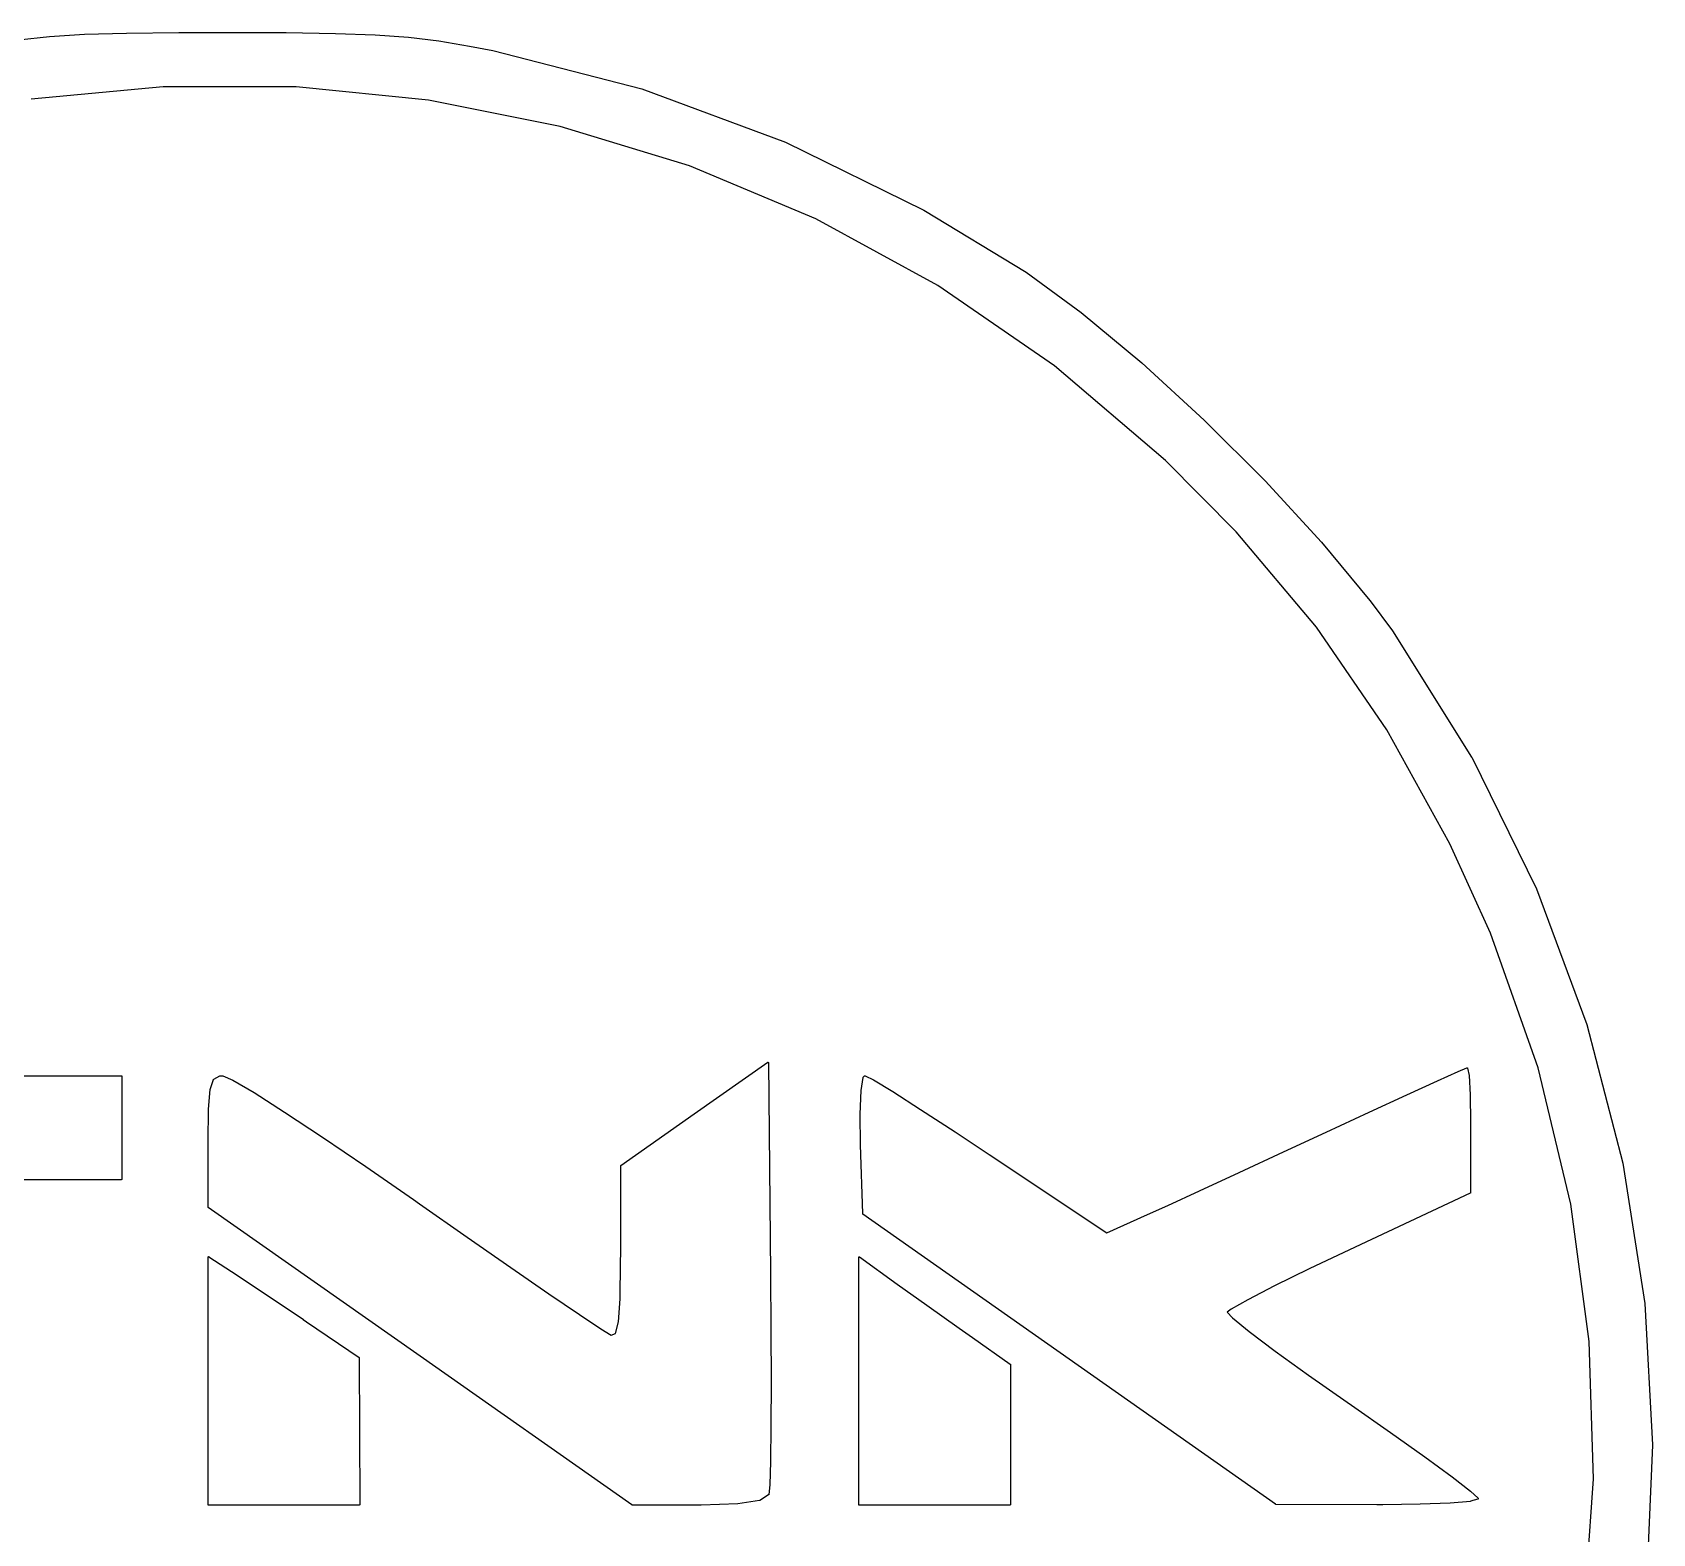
# Model space of a CAD drawing. Extents: x 311 to 341.5, y -53.4 to -23.
# Drawn here: x 324.18 to 341.47, y -39 to -22.98 of the extents above; entities that cross this region are included whole.
import ezdxf

# ---------------------------------------------------------------- set-up
doc = ezdxf.new("R2010")
doc.units = 0
doc.layers.add('BLACK', color=7, linetype='CONTINUOUS')

msp = doc.modelspace()

# ---------------------------------------------------------------- linework, layer by layer
at = {"layer": 'BLACK', "linetype": 'CONTINUOUS'}
for p, q in [((324.738, -23.0024), (325.187, -22.989)), ((325.187, -22.989), (325.746, -22.983)), ((325.187, -22.989), (325.187, -22.989)), ((325.187, -22.989), (325.187, -22.989)), ((325.187, -22.989), (325.187, -22.989)), ((325.746, -22.983), (326.231, -22.982)), ((325.746, -22.983), (325.746, -22.983)), ((326.231, -22.982), (326.231, -22.982)), ((326.231, -22.982), (326.891, -22.9841)), ((326.891, -22.9841), (326.891, -22.9841)), ((326.891, -22.9841), (326.891, -22.9841)), ((326.891, -22.9841), (327.415, -22.992)), ((327.415, -22.992), (327.415, -22.992)), ((327.415, -22.992), (327.415, -22.992)), ((327.415, -22.992), (327.415, -22.992)), ((327.415, -22.992), (327.838, -23.0079)), ((324.035, -23.0607), (324.365, -23.0255)), ((324.365, -23.0255), (324.738, -23.0024)), ((324.365, -23.0255), (324.365, -23.0255)), ((324.365, -23.0255), (324.365, -23.0255)), ((324.365, -23.0255), (324.365, -23.0255)), ((324.738, -23.0024), (324.738, -23.0024)), ((324.738, -23.0024), (324.738, -23.0024)), ((324.738, -23.0024), (324.738, -23.0024)), ((327.838, -23.0079), (327.838, -23.0079)), ((327.838, -23.0079), (327.838, -23.0079)), ((327.838, -23.0079), (327.838, -23.0079)), ((327.838, -23.0079), (328.195, -23.0343)), ((328.195, -23.0343), (328.195, -23.0343)), ((328.195, -23.0343), (328.195, -23.0343)), ((328.195, -23.0343), (328.195, -23.0343)), ((328.195, -23.0343), (328.519, -23.0734)), ((328.519, -23.0734), (328.519, -23.0734)), ((328.519, -23.0734), (328.519, -23.0734)), ((328.519, -23.0734), (328.519, -23.0734)), ((328.519, -23.0734), (328.845, -23.1275)), ((328.845, -23.1275), (328.845, -23.1275)), ((328.845, -23.1275), (328.845, -23.1275)), ((328.845, -23.1275), (328.845, -23.1275)), ((328.845, -23.1275), (329.097, -23.1765)), ((329.097, -23.1765), (329.097, -23.1765)), ((329.097, -23.1765), (329.097, -23.1766)), ((329.097, -23.1766), (329.097, -23.1766)), ((329.097, -23.1766), (330.684, -23.5839)), ((325.578, -23.5613), (324.17, -23.6942)), ((326.995, -23.5643), (325.578, -23.5613)), ((328.41, -23.705), (326.995, -23.5643)), ((330.684, -23.5839), (330.684, -23.5839)), ((330.684, -23.5839), (330.684, -23.584)), ((330.684, -23.584), (330.684, -23.584)), ((330.684, -23.584), (332.217, -24.1517)), ((329.814, -23.9854), (328.41, -23.705)), ((331.194, -24.4074), (329.814, -23.9854)), ((332.217, -24.1517), (332.218, -24.1517)), ((332.218, -24.1517), (332.218, -24.1518)), ((332.218, -24.1518), (332.218, -24.1519)), ((332.218, -24.1519), (333.694, -24.8782)), ((332.541, -24.9729), (331.194, -24.4074)), ((333.694, -24.8782), (333.694, -24.8782)), ((333.694, -24.8782), (333.694, -24.8783)), ((333.694, -24.8783), (333.694, -24.8784)), ((333.694, -24.8784), (334.785, -25.5419)), ((333.843, -25.6837), (332.541, -24.9729)), ((334.785, -25.5419), (334.785, -25.542)), ((334.785, -25.542), (334.785, -25.5421)), ((334.785, -25.5421), (334.786, -25.5422)), ((334.786, -25.5422), (335.374, -25.9709)), ((335.09, -26.5417), (333.843, -25.6837)), ((335.374, -25.9709), (335.374, -25.971)), ((335.374, -25.971), (335.374, -25.9711)), ((335.374, -25.9711), (335.374, -25.9711)), ((335.374, -25.9711), (336.019, -26.5079)), ((336.272, -27.549), (335.09, -26.5417)), ((336.019, -26.5079), (336.019, -26.508)), ((336.019, -26.508), (336.019, -26.508)), ((336.019, -26.508), (336.019, -26.5081)), ((336.019, -26.5081), (336.685, -27.1184)), ((336.685, -27.1184), (336.685, -27.1185)), ((336.685, -27.1185), (336.685, -27.1185)), ((336.685, -27.1185), (336.685, -27.1186)), ((336.685, -27.1186), (337.337, -27.768)), ((337.029, -28.3119), (336.272, -27.549)), ((337.337, -27.768), (337.337, -27.768)), ((337.337, -27.768), (337.337, -27.7681)), ((337.337, -27.7681), (337.337, -27.7681)), ((337.337, -27.7681), (337.938, -28.422)), ((337.885, -29.3308), (337.029, -28.3119)), ((337.938, -28.422), (337.938, -28.422)), ((337.938, -28.422), (337.939, -28.4221)), ((337.939, -28.4221), (337.939, -28.4222)), ((337.939, -28.4222), (338.455, -29.046)), ((338.455, -29.046), (338.455, -29.0461)), ((338.455, -29.0461), (338.455, -29.0462)), ((338.455, -29.0462), (338.456, -29.0463)), ((338.456, -29.0463), (338.694, -29.3686)), ((338.634, -30.4261), (337.885, -29.3308)), ((338.694, -29.3686), (338.694, -29.3687)), ((338.694, -29.3687), (338.694, -29.3688)), ((338.694, -29.3688), (338.694, -29.369)), ((338.694, -29.369), (339.54, -30.7172)), ((339.306, -31.6415), (338.634, -30.4261)), ((339.54, -30.7172), (339.54, -30.7172)), ((339.54, -30.7172), (339.54, -30.7174)), ((339.54, -30.7174), (339.541, -30.7176)), ((339.541, -30.7176), (340.232, -32.1208)), ((339.741, -32.5939), (339.306, -31.6415)), ((340.232, -32.1208), (340.232, -32.1209)), ((340.232, -32.1209), (340.232, -32.1211)), ((340.232, -32.1211), (340.232, -32.1213)), ((340.232, -32.1213), (340.77, -33.5679)), ((340.249, -34.03), (339.741, -32.5939)), ((340.77, -33.5679), (340.77, -33.568)), ((340.77, -33.568), (340.77, -33.5682)), ((340.77, -33.5682), (340.77, -33.5684)), ((340.77, -33.5684), (341.155, -35.0472)), ((331.245, -34.5232), (332.028, -33.9713)), ((332.028, -33.9713), (332.029, -33.9711)), ((332.028, -33.9713), (332.028, -33.9713)), ((332.028, -33.9713), (332.028, -33.9713)), ((332.028, -33.9713), (332.028, -33.9713)), ((332.029, -33.9707), (332.03, -33.9705)), ((332.029, -33.9708), (332.029, -33.9707)), ((332.029, -33.9711), (332.029, -33.9708)), ((332.029, -33.9708), (332.029, -33.9708)), ((332.029, -33.9708), (332.029, -33.9708)), ((332.03, -33.9705), (332.031, -33.9704)), ((332.03, -33.9705), (332.03, -33.9705)), ((332.03, -33.9705), (332.03, -33.9705)), ((332.03, -33.9705), (332.03, -33.9705)), ((332.031, -33.9704), (332.031, -33.9704)), ((332.031, -33.9704), (332.031, -33.9704)), ((332.031, -33.9704), (332.031, -33.9705)), ((332.031, -33.9705), (332.032, -33.9705)), ((332.032, -33.9705), (332.032, -33.9705)), ((332.032, -33.9705), (332.032, -33.9705)), ((332.032, -33.9705), (332.032, -33.9707)), ((332.032, -33.9707), (332.033, -33.9708)), ((332.033, -33.9708), (332.033, -33.9708)), ((332.033, -33.9708), (332.033, -33.9708)), ((332.033, -33.9708), (332.033, -33.971)), ((332.033, -33.971), (332.034, -33.9712)), ((332.034, -33.9712), (332.034, -33.9712)), ((332.034, -33.9712), (332.034, -33.9713)), ((332.034, -33.9713), (332.034, -33.9715)), ((332.034, -33.9715), (332.034, -33.9718)), ((332.034, -33.9718), (332.034, -33.9719)), ((332.034, -33.9719), (332.034, -33.9719)), ((332.034, -33.9719), (332.035, -33.9722)), ((332.035, -33.9722), (332.035, -33.9726)), ((332.035, -33.9726), (332.035, -33.9726)), ((332.035, -33.9726), (332.035, -33.9726)), ((332.035, -33.9726), (332.035, -33.9731)), ((332.035, -33.9731), (332.035, -33.9734)), ((332.035, -33.9734), (332.036, -33.9735)), ((332.036, -33.9735), (332.036, -33.9735)), ((332.036, -33.9735), (332.036, -33.9739)), ((332.036, -33.9739), (332.036, -33.9744)), ((332.036, -33.9744), (332.036, -33.9744)), ((332.036, -33.9744), (332.036, -33.9744)), ((332.036, -33.9744), (332.036, -33.9749)), ((332.036, -33.9749), (332.036, -33.9753)), ((332.036, -33.9753), (332.036, -33.9754)), ((332.036, -33.9754), (332.036, -33.9754)), ((332.036, -33.9754), (332.059, -36.2269)), ((339.395, -34.0708), (339.489, -34.0316)), ((339.489, -34.0314), (339.49, -34.0313)), ((339.489, -34.0315), (339.489, -34.0314)), ((339.489, -34.0316), (339.489, -34.0315)), ((339.489, -34.0316), (339.489, -34.0316)), ((339.489, -34.0316), (339.489, -34.0316)), ((339.49, -34.0313), (339.491, -34.0311)), ((339.49, -34.0313), (339.49, -34.0313)), ((339.49, -34.0313), (339.49, -34.0313)), ((339.491, -34.0311), (339.492, -34.031)), ((339.491, -34.0311), (339.491, -34.0311)), ((339.492, -34.031), (339.492, -34.031)), ((339.492, -34.031), (339.492, -34.031)), ((339.492, -34.031), (339.492, -34.031)), ((339.492, -34.031), (339.493, -34.0311)), ((339.493, -34.0311), (339.493, -34.0311)), ((339.493, -34.0311), (339.493, -34.0311)), ((339.493, -34.0311), (339.493, -34.0311)), ((339.493, -34.0311), (339.494, -34.0313)), ((339.494, -34.0313), (339.494, -34.0314)), ((339.494, -34.0314), (339.494, -34.0314)), ((339.494, -34.0314), (339.494, -34.0315)), ((339.494, -34.0315), (339.494, -34.0317)), ((339.494, -34.0317), (339.495, -34.0319)), ((339.495, -34.0319), (339.495, -34.0319)), ((339.495, -34.0319), (339.495, -34.032)), ((339.495, -34.032), (339.495, -34.0322)), ((339.495, -34.0322), (339.495, -34.0325)), ((339.495, -34.0325), (339.496, -34.0326)), ((339.496, -34.0326), (339.496, -34.0326)), ((339.496, -34.0326), (339.496, -34.0329)), ((339.496, -34.0329), (339.496, -34.0333)), ((339.496, -34.0333), (339.496, -34.0333)), ((339.496, -34.0333), (339.496, -34.0334)), ((339.496, -34.0334), (339.496, -34.0338)), ((339.496, -34.0338), (339.497, -34.0341)), ((339.497, -34.0341), (339.497, -34.0342)), ((339.497, -34.0342), (339.497, -34.0343)), ((339.497, -34.0343), (339.497, -34.0346)), ((339.497, -34.0346), (339.497, -34.0351)), ((339.497, -34.0351), (339.512, -34.113)), ((340.599, -35.4869), (340.249, -34.03)), ((318.611, -34.1157), (325.131, -34.1157)), ((325.131, -34.1157), (325.131, -34.1157)), ((325.131, -34.1157), (325.132, -34.1158)), ((325.132, -34.1158), (325.132, -34.1158)), ((325.132, -34.1158), (325.132, -34.1158)), ((325.132, -34.1158), (325.132, -34.1159)), ((325.132, -34.1159), (325.133, -34.1161)), ((325.133, -34.1161), (325.133, -34.1161)), ((325.133, -34.1161), (325.133, -34.1161)), ((325.133, -34.1161), (325.133, -34.1163)), ((325.133, -34.1163), (325.133, -34.1165)), ((325.133, -34.1165), (325.133, -34.1165)), ((325.133, -34.1165), (325.133, -34.1165)), ((325.133, -34.1165), (325.134, -34.1168)), ((325.134, -34.1168), (325.134, -34.1171)), ((325.134, -34.1171), (325.134, -34.1172)), ((325.134, -34.1172), (325.134, -34.1172)), ((325.134, -34.1172), (325.134, -34.1175)), ((325.134, -34.1175), (325.135, -34.1179)), ((325.135, -34.1179), (325.135, -34.1179)), ((325.135, -34.1179), (325.135, -34.1179)), ((325.135, -34.1179), (325.135, -34.1183)), ((325.135, -34.1183), (325.135, -34.1188)), ((325.135, -34.1188), (325.135, -34.1188)), ((325.135, -34.1188), (325.135, -34.1188)), ((325.135, -34.1188), (325.135, -34.1192)), ((325.135, -34.1192), (325.135, -34.1197)), ((325.135, -34.1197), (325.135, -34.1197)), ((325.135, -34.1197), (325.135, -34.1197)), ((325.135, -34.1197), (325.136, -34.1202)), ((325.136, -34.1202), (325.136, -34.1207)), ((325.136, -34.1207), (325.136, -35.2214)), ((326.078, -34.2622), (326.115, -34.156)), ((326.115, -34.1559), (326.116, -34.1556)), ((326.115, -34.156), (326.115, -34.1559)), ((326.116, -34.1543), (326.117, -34.1541)), ((326.116, -34.1544), (326.116, -34.1543)), ((326.116, -34.1545), (326.116, -34.1544)), ((326.116, -34.1548), (326.116, -34.1545)), ((326.116, -34.1551), (326.116, -34.1548)), ((326.116, -34.1552), (326.116, -34.1551)), ((326.116, -34.1553), (326.116, -34.1552)), ((326.116, -34.1556), (326.116, -34.1553)), ((326.117, -34.1535), (326.118, -34.1533)), ((326.117, -34.1536), (326.117, -34.1535)), ((326.117, -34.1537), (326.117, -34.1536)), ((326.117, -34.1538), (326.117, -34.1537)), ((326.117, -34.1541), (326.117, -34.1538)), ((326.118, -34.1533), (326.182, -34.118)), ((326.182, -34.1179), (326.183, -34.1177)), ((326.182, -34.118), (326.182, -34.1179)), ((326.182, -34.1179), (326.182, -34.1179)), ((326.182, -34.1179), (326.182, -34.1179)), ((326.183, -34.1175), (326.184, -34.1174)), ((326.183, -34.1176), (326.183, -34.1175)), ((326.183, -34.1175), (326.183, -34.1175)), ((326.183, -34.1177), (326.183, -34.1176)), ((326.183, -34.1176), (326.183, -34.1176)), ((326.184, -34.1174), (326.212, -34.1157)), ((326.184, -34.1174), (326.184, -34.1174)), ((326.184, -34.1174), (326.184, -34.1174)), ((326.212, -34.1157), (326.213, -34.1157)), ((326.213, -34.1157), (326.213, -34.1157)), ((326.213, -34.1157), (326.213, -34.1157)), ((326.213, -34.1157), (326.213, -34.1157)), ((326.213, -34.1157), (326.214, -34.1157)), ((326.214, -34.1157), (326.214, -34.1158)), ((326.214, -34.1158), (326.214, -34.1158)), ((326.214, -34.1158), (326.214, -34.1159)), ((326.214, -34.1159), (326.214, -34.116)), ((326.214, -34.116), (326.215, -34.116)), ((326.215, -34.116), (326.215, -34.1161)), ((326.215, -34.1161), (326.321, -34.1632)), ((326.321, -34.1632), (326.321, -34.1632)), ((326.321, -34.1632), (326.321, -34.1634)), ((326.321, -34.1634), (326.322, -34.1635)), ((326.322, -34.1635), (326.547, -34.2965)), ((333.024, -34.2725), (333.047, -34.1345)), ((333.047, -34.1335), (333.048, -34.1332)), ((333.047, -34.1336), (333.047, -34.1335)), ((333.047, -34.1337), (333.047, -34.1336)), ((333.047, -34.1341), (333.047, -34.1337)), ((333.047, -34.1345), (333.047, -34.1341)), ((333.047, -34.1345), (333.047, -34.1345)), ((333.048, -34.132), (333.061, -34.1175)), ((333.048, -34.1323), (333.048, -34.132)), ((333.048, -34.1326), (333.048, -34.1323)), ((333.048, -34.1328), (333.048, -34.1326)), ((333.048, -34.1332), (333.048, -34.1328)), ((333.048, -34.1328), (333.048, -34.1328)), ((333.061, -34.1172), (333.062, -34.117)), ((333.061, -34.1174), (333.061, -34.1172)), ((333.061, -34.1175), (333.061, -34.1174)), ((333.062, -34.1164), (333.062, -34.1163)), ((333.062, -34.1163), (333.063, -34.1163)), ((333.062, -34.1166), (333.062, -34.1164)), ((333.062, -34.1168), (333.062, -34.1166)), ((333.062, -34.1169), (333.062, -34.1168)), ((333.062, -34.117), (333.062, -34.1169)), ((333.063, -34.116), (333.064, -34.1159)), ((333.063, -34.1161), (333.063, -34.116)), ((333.063, -34.116), (333.063, -34.116)), ((333.063, -34.1163), (333.063, -34.1161)), ((333.064, -34.1159), (333.064, -34.1158)), ((333.064, -34.1158), (333.064, -34.1158)), ((333.064, -34.1158), (333.065, -34.1158)), ((333.064, -34.1159), (333.064, -34.1159)), ((333.065, -34.1158), (333.065, -34.1158)), ((333.065, -34.1158), (333.065, -34.1158)), ((333.065, -34.1158), (333.065, -34.1158)), ((333.065, -34.1158), (333.065, -34.1158)), ((333.065, -34.1158), (333.066, -34.1159)), ((333.066, -34.1159), (333.066, -34.116)), ((333.066, -34.116), (333.066, -34.116)), ((333.066, -34.116), (333.066, -34.1161)), ((333.066, -34.1161), (333.067, -34.1162)), ((333.067, -34.1162), (333.067, -34.1163)), ((333.067, -34.1163), (333.156, -34.1612)), ((333.156, -34.1612), (333.156, -34.1612)), ((333.156, -34.1612), (333.156, -34.1613)), ((333.156, -34.1613), (333.156, -34.1614)), ((333.156, -34.1614), (333.362, -34.2858)), ((338.849, -34.3183), (339.174, -34.1701)), ((339.174, -34.17), (339.395, -34.0708)), ((339.174, -34.1701), (339.174, -34.17)), ((339.174, -34.17), (339.174, -34.17)), ((339.395, -34.0708), (339.395, -34.0708)), ((339.395, -34.0708), (339.395, -34.0708)), ((339.395, -34.0708), (339.395, -34.0708)), ((339.512, -34.113), (339.512, -34.113)), ((339.512, -34.113), (339.512, -34.1133)), ((339.512, -34.1133), (339.512, -34.1136)), ((339.512, -34.1136), (339.523, -34.3204)), ((326.061, -34.4732), (326.078, -34.2634)), ((326.078, -34.2623), (326.078, -34.2622)), ((326.078, -34.2624), (326.078, -34.2623)), ((326.078, -34.2628), (326.078, -34.2624)), ((326.078, -34.2631), (326.078, -34.2628)), ((326.078, -34.2632), (326.078, -34.2631)), ((326.078, -34.2633), (326.078, -34.2632)), ((326.078, -34.2634), (326.078, -34.2633)), ((326.547, -34.2965), (326.547, -34.2965)), ((326.547, -34.2965), (326.547, -34.2966)), ((326.547, -34.2966), (326.547, -34.2966)), ((326.547, -34.2966), (326.871, -34.503)), ((333.014, -34.5255), (333.024, -34.2731)), ((333.024, -34.2727), (333.024, -34.2725)), ((333.024, -34.273), (333.024, -34.2727)), ((333.024, -34.2731), (333.024, -34.273)), ((333.362, -34.2858), (333.362, -34.2859)), ((333.362, -34.2859), (333.362, -34.2859)), ((333.362, -34.2859), (333.362, -34.2859)), ((333.362, -34.2859), (333.66, -34.4749)), ((338.446, -34.5045), (338.849, -34.3183)), ((338.849, -34.3183), (338.849, -34.3183)), ((338.849, -34.3183), (338.849, -34.3183)), ((339.523, -34.3204), (339.523, -34.3205)), ((339.523, -34.3205), (339.523, -34.3205)), ((339.523, -34.3205), (339.523, -34.3206)), ((339.523, -34.3206), (339.529, -34.6157)), ((326.057, -34.8198), (326.061, -34.4735)), ((326.061, -34.4733), (326.061, -34.4732)), ((326.061, -34.4735), (326.061, -34.4733)), ((326.061, -34.4735), (326.061, -34.4735)), ((326.871, -34.503), (326.871, -34.503)), ((326.871, -34.503), (326.871, -34.503)), ((326.871, -34.503), (326.871, -34.503)), ((326.871, -34.503), (327.276, -34.7703)), ((330.462, -35.0751), (331.245, -34.5232)), ((331.245, -34.5232), (331.245, -34.5232)), ((331.245, -34.5232), (331.245, -34.5232)), ((333.014, -34.5256), (333.014, -34.5255)), ((333.014, -34.5257), (333.014, -34.5256)), ((333.017, -34.8541), (333.014, -34.5257)), ((333.014, -34.5257), (333.014, -34.5257)), ((333.66, -34.4749), (333.66, -34.4749)), ((333.66, -34.4749), (333.66, -34.4749)), ((333.66, -34.4749), (334.027, -34.7134)), ((337.987, -34.7177), (338.446, -34.5045)), ((338.446, -34.5045), (338.446, -34.5045)), ((338.446, -34.5045), (338.446, -34.5045)), ((334.027, -34.7134), (334.027, -34.7134)), ((334.027, -34.7134), (334.027, -34.7134)), ((334.027, -34.7134), (334.392, -34.9547)), ((337.533, -34.9291), (337.987, -34.7178)), ((337.987, -34.7178), (337.987, -34.7177)), ((339.529, -34.6157), (339.529, -34.6158)), ((339.529, -34.6158), (339.529, -34.6158)), ((339.529, -34.6158), (339.529, -34.6999)), ((339.529, -34.6999), (339.529, -35.3638)), ((326.057, -35.519), (326.057, -34.8198)), ((327.276, -34.7703), (327.276, -34.7704)), ((327.276, -34.7704), (327.276, -34.7704)), ((327.276, -34.7704), (327.741, -35.086)), ((333.017, -34.8542), (333.017, -34.8541)), ((333.017, -34.8543), (333.017, -34.8542)), ((333.017, -34.8542), (333.017, -34.8542)), ((333.042, -35.5877), (333.017, -34.8543)), ((327.741, -35.086), (327.741, -35.0861)), ((327.741, -35.0861), (327.741, -35.0861)), ((327.741, -35.0861), (328.249, -35.4376)), ((330.46, -35.0763), (330.461, -35.076)), ((330.46, -35.0764), (330.46, -35.0763)), ((330.46, -35.0765), (330.46, -35.0764)), ((330.46, -35.0768), (330.46, -35.0765)), ((330.46, -35.0772), (330.46, -35.0768)), ((330.46, -35.0773), (330.46, -35.0772)), ((330.46, -35.0777), (330.46, -35.0773)), ((330.46, -35.0773), (330.46, -35.0773)), ((330.46, -35.0781), (330.46, -35.0777)), ((330.46, -35.0782), (330.46, -35.0781)), ((330.46, -35.0783), (330.46, -35.0782)), ((330.46, -35.0787), (330.46, -35.0783)), ((330.46, -35.0791), (330.46, -35.0787)), ((330.46, -36.006), (330.46, -35.0791)), ((330.461, -35.0753), (330.462, -35.0751)), ((330.461, -35.0756), (330.461, -35.0753)), ((330.461, -35.0757), (330.461, -35.0756)), ((330.461, -35.0756), (330.461, -35.0756)), ((330.461, -35.076), (330.461, -35.0757)), ((334.392, -34.9547), (334.392, -34.9547)), ((334.392, -34.9547), (334.392, -34.9547)), ((334.392, -34.9547), (335.647, -35.7912)), ((337.058, -35.1497), (337.533, -34.9291)), ((337.533, -34.9291), (337.533, -34.9291)), ((341.155, -35.0472), (341.155, -35.0473)), ((341.155, -35.0473), (341.155, -35.0475)), ((341.155, -35.0475), (341.155, -35.0477)), ((341.155, -35.0477), (341.388, -36.5472)), ((325.131, -35.2263), (322.686, -35.2263)), ((325.132, -35.2262), (325.131, -35.2263)), ((325.131, -35.2263), (325.131, -35.2263)), ((325.133, -35.2257), (325.132, -35.226)), ((325.132, -35.226), (325.132, -35.226)), ((325.132, -35.226), (325.132, -35.226)), ((325.132, -35.226), (325.132, -35.2261)), ((325.132, -35.2261), (325.132, -35.2262)), ((325.132, -35.2262), (325.132, -35.2262)), ((325.132, -35.2262), (325.132, -35.2262)), ((325.134, -35.2252), (325.133, -35.2255)), ((325.133, -35.2255), (325.133, -35.2255)), ((325.133, -35.2255), (325.133, -35.2255)), ((325.133, -35.2255), (325.133, -35.2257)), ((325.135, -35.2242), (325.134, -35.2245)), ((325.134, -35.2245), (325.134, -35.2249)), ((325.134, -35.2249), (325.134, -35.2249)), ((325.134, -35.2249), (325.134, -35.2249)), ((325.134, -35.2249), (325.134, -35.2252)), ((325.136, -35.2219), (325.135, -35.2223)), ((325.135, -35.2223), (325.135, -35.2224)), ((325.135, -35.2224), (325.135, -35.2224)), ((325.135, -35.2224), (325.135, -35.2229)), ((325.135, -35.2229), (325.135, -35.2233)), ((325.135, -35.2233), (325.135, -35.2233)), ((325.135, -35.2233), (325.135, -35.2233)), ((325.135, -35.2233), (325.135, -35.2238)), ((325.135, -35.2238), (325.135, -35.2241)), ((325.135, -35.2241), (325.135, -35.2241)), ((325.135, -35.2241), (325.135, -35.2242)), ((325.136, -35.2214), (325.136, -35.2219)), ((336.635, -35.3451), (337.058, -35.1497)), ((337.058, -35.1497), (337.058, -35.1497)), ((328.249, -35.4376), (328.249, -35.4377)), ((328.249, -35.4377), (328.249, -35.4377)), ((328.249, -35.4377), (328.311, -35.4814)), ((336.298, -35.4998), (336.635, -35.3451)), ((336.635, -35.3451), (336.635, -35.3451)), ((336.635, -35.3451), (336.635, -35.3451)), ((339.526, -35.3683), (338.235, -35.9726)), ((339.527, -35.368), (339.526, -35.3681)), ((339.526, -35.3681), (339.526, -35.3683)), ((339.528, -35.3672), (339.527, -35.3672)), ((339.527, -35.3672), (339.527, -35.3673)), ((339.527, -35.3673), (339.527, -35.3676)), ((339.527, -35.3676), (339.527, -35.3678)), ((339.527, -35.3678), (339.527, -35.3679)), ((339.527, -35.3679), (339.527, -35.368)), ((339.529, -35.3657), (339.528, -35.3661)), ((339.528, -35.3661), (339.528, -35.3664)), ((339.528, -35.3664), (339.528, -35.3665)), ((339.528, -35.3665), (339.528, -35.3666)), ((339.528, -35.3666), (339.528, -35.3669)), ((339.528, -35.3669), (339.528, -35.3672)), ((339.529, -35.3638), (339.529, -35.3642)), ((339.529, -35.3642), (339.529, -35.3645)), ((339.529, -35.3645), (339.529, -35.3647)), ((339.529, -35.3647), (339.529, -35.3648)), ((339.529, -35.3648), (339.529, -35.3652)), ((339.529, -35.3652), (339.529, -35.3655)), ((339.529, -35.3655), (339.529, -35.3656)), ((339.529, -35.3656), (339.529, -35.3657)), ((326.057, -35.5194), (326.057, -35.519)), ((326.057, -35.5198), (326.057, -35.5194)), ((326.057, -35.5199), (326.057, -35.5198)), ((326.057, -35.52), (326.057, -35.5199)), ((326.057, -35.5204), (326.057, -35.52)), ((326.057, -35.5207), (326.057, -35.5204)), ((326.057, -35.5208), (326.057, -35.5207)), ((326.057, -35.5209), (326.057, -35.5208)), ((326.057, -35.5212), (326.057, -35.5209)), ((326.058, -35.5216), (326.057, -35.5212)), ((326.058, -35.5217), (326.058, -35.5216)), ((326.058, -35.5218), (326.058, -35.5217)), ((326.058, -35.5221), (326.058, -35.5218)), ((326.058, -35.5224), (326.058, -35.5221)), ((326.058, -35.5225), (326.058, -35.5224)), ((326.059, -35.5228), (326.058, -35.5225)), ((326.058, -35.5225), (326.058, -35.5225)), ((326.059, -35.523), (326.059, -35.5228)), ((326.059, -35.5231), (326.059, -35.523)), ((328.32, -37.1099), (326.059, -35.5231)), ((328.311, -35.4814), (328.311, -35.4814)), ((328.311, -35.4814), (328.82, -35.8376)), ((333.042, -35.588), (333.042, -35.5877)), ((333.042, -35.5883), (333.042, -35.588)), ((333.042, -35.5885), (333.042, -35.5883)), ((333.042, -35.5886), (333.042, -35.5885)), ((333.042, -35.5889), (333.042, -35.5886)), ((333.042, -35.5893), (333.042, -35.5889)), ((333.042, -35.5894), (333.042, -35.5893)), ((333.042, -35.5896), (333.042, -35.5894)), ((333.043, -35.5898), (333.042, -35.5896)), ((333.043, -35.5901), (333.043, -35.5898)), ((333.043, -35.5903), (333.043, -35.5901)), ((333.043, -35.5904), (333.043, -35.5903)), ((333.043, -35.5906), (333.043, -35.5904)), ((333.043, -35.5909), (333.043, -35.5906)), ((333.043, -35.591), (333.043, -35.5909)), ((333.043, -35.5911), (333.043, -35.591)), ((333.044, -35.5913), (333.043, -35.5911)), ((333.044, -35.5916), (333.044, -35.5913)), ((335.245, -37.1404), (333.044, -35.5916)), ((333.044, -35.5916), (333.044, -35.5916)), ((335.647, -35.7912), (336.08, -35.5982)), ((336.08, -35.5982), (336.298, -35.4998)), ((336.08, -35.5982), (336.08, -35.5982)), ((340.795, -36.9536), (340.599, -35.4869)), ((328.82, -35.8376), (328.82, -35.8376)), ((328.82, -35.8376), (329.287, -36.162)), ((326.057, -36.0494), (326.058, -36.049)), ((326.057, -36.0495), (326.057, -36.0494)), ((326.057, -36.0499), (326.057, -36.0495)), ((326.057, -36.0495), (326.057, -36.0495)), ((326.057, -36.0503), (326.057, -36.0499)), ((326.057, -36.0504), (326.057, -36.0503)), ((326.057, -36.0508), (326.057, -36.0504)), ((326.057, -36.0504), (326.057, -36.0504)), ((326.057, -36.0513), (326.057, -36.0508)), ((326.057, -38.6927), (326.057, -36.0513)), ((326.058, -36.0478), (326.059, -36.0475)), ((326.058, -36.0479), (326.058, -36.0478)), ((326.058, -36.0478), (326.058, -36.0478)), ((326.058, -36.0482), (326.058, -36.0479)), ((326.058, -36.0485), (326.058, -36.0482)), ((326.058, -36.0486), (326.058, -36.0485)), ((326.058, -36.049), (326.058, -36.0486)), ((326.058, -36.0486), (326.058, -36.0486)), ((326.059, -36.0472), (326.06, -36.047)), ((326.059, -36.0475), (326.059, -36.0472)), ((326.059, -36.0472), (326.059, -36.0472)), ((326.059, -36.0472), (326.059, -36.0472)), ((326.06, -36.0466), (326.061, -36.0465)), ((326.06, -36.0467), (326.06, -36.0466)), ((326.06, -36.0468), (326.06, -36.0467)), ((326.06, -36.047), (326.06, -36.0468)), ((326.06, -36.0468), (326.06, -36.0468)), ((326.061, -36.0465), (326.061, -36.0464)), ((326.061, -36.0464), (326.062, -36.0464)), ((326.061, -36.0465), (326.061, -36.0465)), ((326.061, -36.0465), (326.061, -36.0465)), ((326.062, -36.0464), (326.062, -36.0464)), ((326.062, -36.0464), (326.062, -36.0464)), ((326.062, -36.0464), (326.062, -36.0464)), ((326.062, -36.0464), (326.063, -36.0465)), ((326.063, -36.0465), (326.063, -36.0465)), ((326.063, -36.0465), (326.063, -36.0465)), ((326.063, -36.0465), (326.063, -36.0466)), ((326.063, -36.0466), (326.064, -36.0467)), ((326.064, -36.0467), (326.064, -36.0467)), ((326.064, -36.0467), (326.064, -36.0468)), ((326.064, -36.0468), (326.064, -36.047)), ((326.064, -36.047), (326.065, -36.0472)), ((326.065, -36.0472), (326.306, -36.2037)), ((330.453, -36.4958), (330.459, -36.1032)), ((330.459, -36.1032), (330.46, -36.006)), ((333, -36.0508), (333.001, -36.0507)), ((333, -36.0511), (333, -36.0508)), ((333, -36.0515), (333, -36.0511)), ((333, -36.0516), (333, -36.0515)), ((333, -36.0515), (333, -36.0515)), ((333, -36.052), (333, -36.0516)), ((333, -36.0524), (333, -36.052)), ((333, -36.0525), (333, -36.0524)), ((333, -36.053), (333, -36.0525)), ((333, -36.0525), (333, -36.0525)), ((333, -36.0534), (333, -36.053)), ((333, -36.0535), (333, -36.0534)), ((333, -36.0534), (333, -36.0534)), ((333, -38.6927), (333, -36.0535)), ((333.001, -36.0499), (333.002, -36.0497)), ((333.001, -36.05), (333.001, -36.0499)), ((333.001, -36.0503), (333.001, -36.05)), ((333.001, -36.05), (333.001, -36.05)), ((333.001, -36.0506), (333.001, -36.0503)), ((333.001, -36.0507), (333.001, -36.0506)), ((333.002, -36.0491), (333.003, -36.0489)), ((333.002, -36.0493), (333.002, -36.0491)), ((333.002, -36.0494), (333.002, -36.0493)), ((333.002, -36.0497), (333.002, -36.0494)), ((333.002, -36.0494), (333.002, -36.0494)), ((333.003, -36.0488), (333.004, -36.0487)), ((333.003, -36.0489), (333.003, -36.0488)), ((333.003, -36.0489), (333.003, -36.0489)), ((333.003, -36.0489), (333.003, -36.0489)), ((333.004, -36.0487), (333.004, -36.0486)), ((333.004, -36.0486), (333.004, -36.0486)), ((333.004, -36.0486), (333.005, -36.0486)), ((333.004, -36.0487), (333.004, -36.0487)), ((333.005, -36.0486), (333.005, -36.0486)), ((333.005, -36.0486), (333.005, -36.0486)), ((333.005, -36.0486), (333.005, -36.0486)), ((333.005, -36.0486), (333.006, -36.0487)), ((333.006, -36.0487), (333.006, -36.0487)), ((333.006, -36.0487), (333.006, -36.0487)), ((333.006, -36.0487), (333.006, -36.0489)), ((333.006, -36.0489), (333.007, -36.049)), ((333.007, -36.049), (333.007, -36.049)), ((333.007, -36.049), (333.007, -36.049)), ((333.007, -36.049), (333.007, -36.0492)), ((333.007, -36.0492), (333.007, -36.0494)), ((333.007, -36.0494), (333.007, -36.0495)), ((333.007, -36.0495), (333.008, -36.0495)), ((333.008, -36.0495), (333.41, -36.3386)), ((338.235, -35.9726), (337.808, -36.1762)), ((338.235, -35.9726), (338.235, -35.9726)), ((326.306, -36.2037), (326.306, -36.2037)), ((326.306, -36.2037), (326.306, -36.2037)), ((326.306, -36.2037), (326.494, -36.3279)), ((329.287, -36.162), (329.693, -36.4419)), ((332.059, -36.2269), (332.059, -36.2269)), ((332.059, -36.2269), (332.063, -36.8314)), ((337.808, -36.1762), (337.437, -36.3584)), ((326.494, -36.3279), (326.495, -36.3279)), ((326.495, -36.3279), (326.495, -36.3279)), ((326.495, -36.3279), (326.767, -36.5108)), ((329.693, -36.4419), (330.019, -36.6643)), ((333.41, -36.3386), (333.727, -36.5657)), ((337.437, -36.3584), (337.151, -36.5061)), ((326.767, -36.5108), (326.767, -36.5108)), ((326.767, -36.5108), (326.767, -36.5108)), ((326.767, -36.5108), (327.07, -36.7154)), ((330.435, -36.7437), (330.453, -36.4958)), ((333.727, -36.5657), (333.727, -36.5657)), ((333.727, -36.5657), (333.727, -36.5657)), ((333.727, -36.5657), (334.071, -36.81)), ((336.973, -36.6059), (336.931, -36.6383)), ((336.931, -36.6383), (336.988, -36.7)), ((337.151, -36.5061), (336.973, -36.6059)), ((341.388, -36.5472), (341.388, -36.5473)), ((341.388, -36.5473), (341.388, -36.5475)), ((341.388, -36.5475), (341.388, -36.5477)), ((341.388, -36.5477), (341.471, -38.0564)), ((327.07, -36.7154), (327.07, -36.7155)), ((327.07, -36.7155), (327.07, -36.7155)), ((327.07, -36.7155), (327.108, -36.7412)), ((327.108, -36.7412), (327.108, -36.7412)), ((327.108, -36.7412), (327.108, -36.7412)), ((327.108, -36.7412), (327.668, -37.1222)), ((330.019, -36.6643), (330.247, -36.8163)), ((330.247, -36.8163), (330.357, -36.885)), ((330.403, -36.8659), (330.435, -36.7437)), ((334.071, -36.81), (334.071, -36.81)), ((334.071, -36.81), (334.214, -36.9105)), ((336.988, -36.7), (337.167, -36.8449)), ((330.357, -36.885), (330.359, -36.886)), ((330.359, -36.886), (330.403, -36.8659)), ((332.063, -36.8314), (332.063, -36.8314)), ((332.063, -36.8314), (332.064, -37.3826)), ((334.214, -36.9105), (334.616, -37.1933)), ((337.167, -36.8449), (337.445, -37.0536)), ((340.84, -38.4193), (340.795, -36.9536)), ((327.668, -37.1222), (327.668, -37.1222)), ((327.668, -37.1222), (327.668, -37.1222)), ((327.668, -37.1222), (327.668, -37.1222)), ((327.668, -37.1222), (327.668, -37.1222)), ((327.668, -37.1222), (327.668, -37.1225)), ((327.668, -37.1225), (327.669, -37.1228)), ((327.669, -37.1228), (327.669, -37.1228)), ((327.669, -37.1228), (327.669, -37.1229)), ((327.669, -37.1229), (327.669, -37.1232)), ((327.669, -37.1232), (327.669, -37.1236)), ((327.669, -37.1236), (327.669, -37.1236)), ((327.669, -37.1236), (327.669, -37.1236)), ((327.669, -37.1236), (327.67, -37.124)), ((327.67, -37.124), (327.67, -37.1244)), ((327.67, -37.1244), (327.67, -37.1245)), ((327.67, -37.1245), (327.67, -37.1245)), ((327.67, -37.1245), (327.67, -37.1249)), ((327.67, -37.1249), (327.67, -37.1253)), ((327.67, -37.1253), (327.67, -37.1254)), ((327.67, -37.1254), (327.67, -37.1255)), ((327.67, -37.1255), (327.67, -37.1258)), ((327.67, -37.1258), (327.67, -37.1263)), ((327.67, -37.1263), (327.673, -37.9095)), ((330.58, -38.6968), (328.32, -37.1099)), ((328.32, -37.1099), (328.32, -37.1099)), ((337.447, -38.6892), (335.245, -37.1404)), ((335.245, -37.1404), (335.245, -37.1404)), ((337.445, -37.0536), (337.8, -37.3101)), ((334.616, -37.1933), (334.616, -37.1933)), ((334.616, -37.1933), (334.616, -37.1936)), ((334.616, -37.1936), (334.617, -37.1938)), ((334.617, -37.1938), (334.617, -37.1939)), ((334.617, -37.1939), (334.617, -37.194)), ((334.617, -37.194), (334.617, -37.1943)), ((334.617, -37.1943), (334.617, -37.1946)), ((334.617, -37.1946), (334.617, -37.1947)), ((334.617, -37.1947), (334.618, -37.1947)), ((334.618, -37.1947), (334.618, -37.1951)), ((334.618, -37.1951), (334.618, -37.1955)), ((334.618, -37.1955), (334.618, -37.1955)), ((334.618, -37.1955), (334.618, -37.1956)), ((334.618, -37.1956), (334.618, -37.196)), ((334.618, -37.196), (334.618, -37.1964)), ((334.618, -37.1964), (334.618, -37.1965)), ((334.618, -37.1965), (334.618, -37.1966)), ((334.618, -37.1966), (334.618, -37.197)), ((334.618, -37.197), (334.618, -37.1974)), ((334.618, -37.1974), (334.618, -38.6927)), ((337.8, -37.3101), (338.211, -37.5986)), ((332.064, -37.3826), (332.062, -37.8571)), ((332.064, -37.3826), (332.064, -37.3826)), ((338.211, -37.5986), (338.257, -37.6302)), ((338.257, -37.6302), (338.257, -37.6302)), ((338.257, -37.6302), (338.675, -37.9215)), ((332.062, -37.8572), (332.057, -38.2316)), ((332.062, -37.8571), (332.062, -37.8572)), ((327.673, -37.9095), (327.676, -38.6927)), ((338.675, -37.9215), (338.675, -37.9216)), ((338.675, -37.9216), (338.675, -37.9216)), ((338.675, -37.9216), (339.04, -38.1822)), ((339.04, -38.1822), (339.04, -38.1822)), ((339.04, -38.1822), (339.04, -38.1822)), ((339.04, -38.1822), (339.331, -38.3964)), ((341.471, -38.0569), (341.404, -39.5635)), ((341.471, -38.0564), (341.471, -38.0565)), ((341.471, -38.0565), (341.471, -38.0567)), ((341.471, -38.0567), (341.471, -38.0569)), ((332.057, -38.2317), (332.05, -38.4826)), ((332.057, -38.2316), (332.057, -38.2317)), ((332.057, -38.2317), (332.057, -38.2317)), ((332.057, -38.2317), (332.057, -38.2317)), ((332.05, -38.483), (332.04, -38.586)), ((332.05, -38.4826), (332.05, -38.4827)), ((332.05, -38.4827), (332.05, -38.4828)), ((332.05, -38.4828), (332.05, -38.483)), ((339.331, -38.3964), (339.332, -38.3965)), ((339.332, -38.3965), (339.332, -38.3965)), ((339.332, -38.3965), (339.332, -38.3965)), ((339.332, -38.3965), (339.528, -38.5486)), ((339.528, -38.5486), (339.528, -38.5486)), ((339.528, -38.5486), (339.528, -38.5487)), ((339.528, -38.5487), (339.528, -38.5489)), ((339.528, -38.5489), (339.608, -38.623)), ((340.738, -39.8729), (340.84, -38.4193)), ((326.057, -38.6932), (326.057, -38.6927)), ((326.057, -38.6936), (326.057, -38.6932)), ((326.057, -38.6941), (326.057, -38.6936)), ((326.057, -38.6936), (326.057, -38.6936)), ((326.057, -38.6936), (326.057, -38.6936)), ((326.057, -38.6945), (326.057, -38.6941)), ((326.057, -38.6946), (326.057, -38.6945)), ((326.058, -38.695), (326.057, -38.6946)), ((326.057, -38.6946), (326.057, -38.6946)), ((326.058, -38.6954), (326.058, -38.695)), ((326.058, -38.6958), (326.058, -38.6954)), ((326.058, -38.6954), (326.058, -38.6954)), ((326.058, -38.6954), (326.058, -38.6954)), ((326.058, -38.6962), (326.058, -38.6958)), ((326.059, -38.6965), (326.058, -38.6962)), ((326.058, -38.6962), (326.058, -38.6962)), ((326.058, -38.6962), (326.058, -38.6962)), ((326.059, -38.6968), (326.059, -38.6965)), ((326.059, -38.697), (326.059, -38.6968)), ((326.059, -38.6968), (326.059, -38.6968)), ((326.059, -38.6968), (326.059, -38.6968)), ((326.06, -38.6973), (326.059, -38.697)), ((326.06, -38.6974), (326.06, -38.6973)), ((326.06, -38.6973), (326.06, -38.6973)), ((326.06, -38.6973), (326.06, -38.6973)), ((326.061, -38.6976), (326.06, -38.6974)), ((326.061, -38.6976), (326.061, -38.6976)), ((326.061, -38.6976), (326.061, -38.6976)), ((326.061, -38.6976), (326.061, -38.6976)), ((326.062, -38.6977), (326.061, -38.6976)), ((327.671, -38.6977), (326.062, -38.6977)), ((327.672, -38.6976), (327.671, -38.6976)), ((327.671, -38.6976), (327.671, -38.6977)), ((327.673, -38.6971), (327.672, -38.6973)), ((327.672, -38.6973), (327.672, -38.6973)), ((327.672, -38.6973), (327.672, -38.6973)), ((327.672, -38.6973), (327.672, -38.6974)), ((327.672, -38.6974), (327.672, -38.6976)), ((327.672, -38.6976), (327.672, -38.6976)), ((327.672, -38.6976), (327.672, -38.6976)), ((327.674, -38.6965), (327.673, -38.6968)), ((327.673, -38.6968), (327.673, -38.6968)), ((327.673, -38.6968), (327.673, -38.6968)), ((327.673, -38.6968), (327.673, -38.6971)), ((327.675, -38.6955), (327.674, -38.6959)), ((327.674, -38.6959), (327.674, -38.6962)), ((327.674, -38.6962), (327.674, -38.6962)), ((327.674, -38.6962), (327.674, -38.6962)), ((327.674, -38.6962), (327.674, -38.6965)), ((327.676, -38.6934), (327.675, -38.6937)), ((327.675, -38.6937), (327.675, -38.6937)), ((327.675, -38.6937), (327.675, -38.6937)), ((327.675, -38.6937), (327.675, -38.6944)), ((327.675, -38.6944), (327.675, -38.6946)), ((327.675, -38.6946), (327.675, -38.6946)), ((327.675, -38.6946), (327.675, -38.6946)), ((327.675, -38.6946), (327.675, -38.6953)), ((327.675, -38.6953), (327.675, -38.6955)), ((327.675, -38.6955), (327.675, -38.6955)), ((327.675, -38.6955), (327.675, -38.6955)), ((327.676, -38.6927), (327.676, -38.6927)), ((327.676, -38.6927), (327.676, -38.6934)), ((330.581, -38.697), (330.58, -38.6968)), ((330.58, -38.6968), (330.58, -38.6968)), ((330.58, -38.6968), (330.58, -38.6968)), ((330.581, -38.6972), (330.581, -38.697)), ((330.581, -38.6973), (330.581, -38.6972)), ((330.581, -38.6972), (330.581, -38.6972)), ((330.582, -38.6974), (330.581, -38.6973)), ((330.582, -38.6975), (330.582, -38.6974)), ((330.582, -38.6976), (330.582, -38.6975)), ((330.582, -38.6975), (330.582, -38.6975)), ((330.583, -38.6976), (330.582, -38.6976)), ((330.583, -38.6977), (330.583, -38.6976)), ((330.583, -38.6977), (330.583, -38.6977)), ((331.289, -38.6977), (330.583, -38.6977)), ((330.583, -38.6977), (330.583, -38.6977)), ((331.32, -38.6976), (331.289, -38.6977)), ((331.708, -38.6854), (331.32, -38.6976)), ((331.32, -38.6976), (331.32, -38.6976)), ((331.32, -38.6976), (331.32, -38.6976)), ((331.32, -38.6976), (331.32, -38.6976)), ((331.942, -38.6504), (331.708, -38.6854)), ((331.708, -38.6854), (331.708, -38.6854)), ((331.708, -38.6854), (331.708, -38.6854)), ((331.708, -38.6854), (331.708, -38.6854)), ((331.943, -38.6502), (331.942, -38.6503)), ((331.942, -38.6503), (331.942, -38.6503)), ((331.942, -38.6503), (331.942, -38.6504)), ((331.944, -38.6499), (331.943, -38.6501)), ((331.943, -38.6501), (331.943, -38.6501)), ((331.943, -38.6501), (331.943, -38.6501)), ((331.943, -38.6501), (331.943, -38.6502)), ((332.038, -38.5898), (331.944, -38.6496)), ((331.944, -38.6496), (331.944, -38.6497)), ((331.944, -38.6497), (331.944, -38.6497)), ((331.944, -38.6497), (331.944, -38.6497)), ((331.944, -38.6497), (331.944, -38.6499)), ((332.039, -38.589), (332.038, -38.5892)), ((332.038, -38.5892), (332.038, -38.5893)), ((332.038, -38.5893), (332.038, -38.5895)), ((332.038, -38.5895), (332.038, -38.5896)), ((332.038, -38.5896), (332.038, -38.5898)), ((332.04, -38.5876), (332.039, -38.5878)), ((332.039, -38.5878), (332.039, -38.588)), ((332.039, -38.588), (332.039, -38.5882)), ((332.039, -38.5882), (332.039, -38.5884)), ((332.039, -38.5884), (332.039, -38.5886)), ((332.039, -38.5886), (332.039, -38.5888)), ((332.039, -38.5888), (332.039, -38.589)), ((332.04, -38.586), (332.04, -38.5861)), ((332.04, -38.5861), (332.04, -38.5864)), ((332.04, -38.5864), (332.04, -38.5867)), ((332.04, -38.5867), (332.04, -38.5869)), ((332.04, -38.5869), (332.04, -38.5871)), ((332.04, -38.5871), (332.04, -38.5873)), ((332.04, -38.5873), (332.04, -38.5876)), ((333, -38.6932), (333, -38.6927)), ((333, -38.6936), (333, -38.6932)), ((333, -38.6941), (333, -38.6936)), ((333, -38.6936), (333, -38.6936)), ((333, -38.6936), (333, -38.6936)), ((333, -38.6945), (333, -38.6941)), ((333, -38.6946), (333, -38.6945)), ((333, -38.695), (333, -38.6946)), ((333, -38.6946), (333, -38.6946)), ((333, -38.6954), (333, -38.695)), ((333.001, -38.6958), (333, -38.6954)), ((333, -38.6954), (333, -38.6954)), ((333, -38.6954), (333, -38.6954)), ((333.001, -38.6962), (333.001, -38.6958)), ((333.001, -38.6965), (333.001, -38.6962)), ((333.001, -38.6962), (333.001, -38.6962)), ((333.001, -38.6962), (333.001, -38.6962)), ((333.002, -38.6968), (333.001, -38.6965)), ((333.002, -38.697), (333.002, -38.6968)), ((333.002, -38.6968), (333.002, -38.6968)), ((333.002, -38.6968), (333.002, -38.6968)), ((333.003, -38.6973), (333.002, -38.697)), ((333.003, -38.6974), (333.003, -38.6973)), ((333.003, -38.6973), (333.003, -38.6973)), ((333.003, -38.6973), (333.003, -38.6973)), ((333.004, -38.6976), (333.003, -38.6974)), ((333.004, -38.6976), (333.004, -38.6976)), ((333.004, -38.6976), (333.004, -38.6976)), ((333.004, -38.6976), (333.004, -38.6976)), ((333.005, -38.6977), (333.004, -38.6976)), ((334.613, -38.6977), (333.005, -38.6977)), ((334.614, -38.6976), (334.613, -38.6977)), ((334.615, -38.6974), (334.614, -38.6976)), ((334.614, -38.6976), (334.614, -38.6976)), ((334.614, -38.6976), (334.614, -38.6976)), ((334.614, -38.6976), (334.614, -38.6976)), ((334.616, -38.6971), (334.615, -38.6973)), ((334.615, -38.6973), (334.615, -38.6973)), ((334.615, -38.6973), (334.615, -38.6973)), ((334.615, -38.6973), (334.615, -38.6974)), ((334.617, -38.6962), (334.616, -38.6965)), ((334.616, -38.6965), (334.616, -38.6968)), ((334.616, -38.6968), (334.616, -38.6968)), ((334.616, -38.6968), (334.616, -38.6969)), ((334.616, -38.6969), (334.616, -38.6971)), ((334.618, -38.6951), (334.617, -38.6955)), ((334.617, -38.6955), (334.617, -38.6955)), ((334.617, -38.6955), (334.617, -38.6955)), ((334.617, -38.6955), (334.617, -38.6959)), ((334.617, -38.6959), (334.617, -38.6962)), ((334.617, -38.6962), (334.617, -38.6962)), ((334.617, -38.6962), (334.617, -38.6962)), ((334.618, -38.6927), (334.618, -38.6932)), ((334.618, -38.6932), (334.618, -38.6937)), ((334.618, -38.6937), (334.618, -38.6937)), ((334.618, -38.6937), (334.618, -38.6937)), ((334.618, -38.6937), (334.618, -38.6942)), ((334.618, -38.6942), (334.618, -38.6946)), ((334.618, -38.6946), (334.618, -38.6946)), ((334.618, -38.6946), (334.618, -38.6946)), ((334.618, -38.6946), (334.618, -38.6951)), ((337.447, -38.6895), (337.447, -38.6892)), ((337.447, -38.6892), (337.447, -38.6892)), ((337.447, -38.6892), (337.447, -38.6892)), ((337.448, -38.6897), (337.447, -38.6895)), ((337.448, -38.6899), (337.448, -38.6897)), ((337.448, -38.6897), (337.448, -38.6897)), ((337.448, -38.6897), (337.448, -38.6897)), ((337.448, -38.69), (337.448, -38.6899)), ((337.449, -38.69), (337.448, -38.69)), ((337.449, -38.6901), (337.449, -38.69)), ((337.449, -38.69), (337.449, -38.69)), ((337.45, -38.6901), (337.449, -38.6901)), ((337.449, -38.6901), (337.449, -38.6901)), ((337.449, -38.6901), (337.449, -38.6901)), ((337.449, -38.6901), (337.449, -38.6901)), ((338.529, -38.6939), (337.45, -38.6901)), ((338.593, -38.694), (338.529, -38.6939)), ((338.529, -38.6939), (338.529, -38.6939)), ((338.99, -38.6894), (338.593, -38.694)), ((338.593, -38.694), (338.593, -38.694)), ((339.312, -38.6767), (338.99, -38.6894)), ((338.99, -38.6894), (338.99, -38.6894)), ((338.99, -38.6894), (338.99, -38.6894)), ((338.99, -38.6894), (338.99, -38.6894)), ((339.528, -38.6577), (339.312, -38.6767)), ((339.312, -38.6767), (339.312, -38.6767)), ((339.312, -38.6767), (339.312, -38.6767)), ((339.312, -38.6767), (339.312, -38.6767)), ((339.529, -38.6575), (339.528, -38.6576)), ((339.528, -38.6576), (339.528, -38.6577)), ((339.607, -38.634), (339.529, -38.6575)), ((339.529, -38.6575), (339.529, -38.6575)), ((339.608, -38.6336), (339.607, -38.634)), ((339.607, -38.634), (339.607, -38.634)), ((339.608, -38.623), (339.609, -38.623)), ((339.609, -38.633), (339.608, -38.6336)), ((339.609, -38.623), (339.609, -38.6233)), ((339.609, -38.6233), (339.609, -38.6235)), ((339.609, -38.6235), (339.609, -38.6236)), ((339.609, -38.6236), (339.609, -38.6238)), ((339.609, -38.6238), (339.609, -38.624)), ((339.609, -38.624), (339.61, -38.6243)), ((339.61, -38.6324), (339.609, -38.633)), ((339.61, -38.6243), (339.61, -38.6245)), ((339.61, -38.6245), (339.61, -38.6246)), ((339.61, -38.6246), (339.61, -38.6249)), ((339.61, -38.6249), (339.61, -38.6252)), ((339.61, -38.6252), (339.611, -38.6277)), ((339.611, -38.6307), (339.61, -38.6312)), ((339.61, -38.6312), (339.61, -38.6315)), ((339.61, -38.6315), (339.61, -38.6321)), ((339.61, -38.6321), (339.61, -38.6324)), ((339.611, -38.6277), (339.611, -38.6278)), ((339.611, -38.6278), (339.611, -38.6287)), ((339.611, -38.6287), (339.611, -38.6297)), ((339.611, -38.6297), (339.611, -38.6307))]:
    msp.add_line(p, q, dxfattribs=at)

doc.saveas('drawing.dxf')
